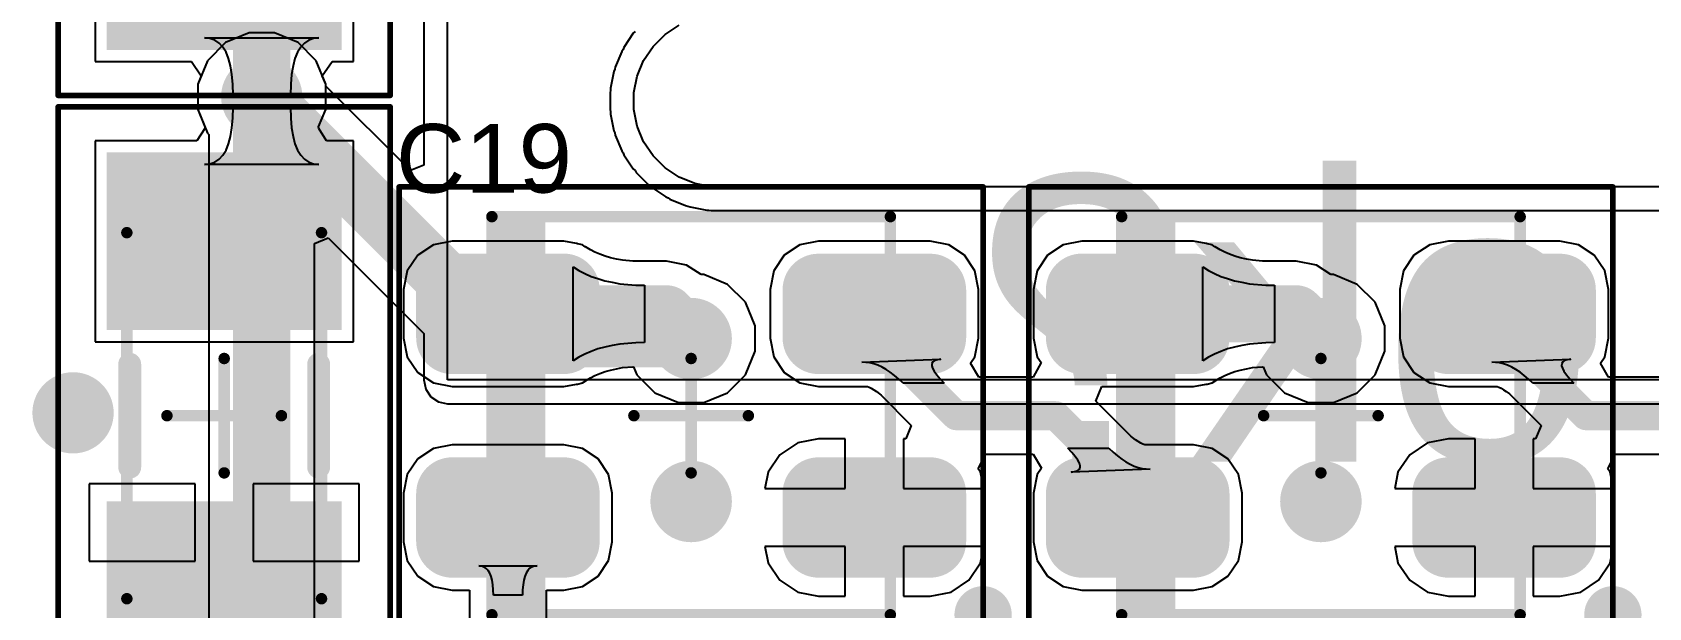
# Model space of a CAD drawing. Header units: millimetres. Extents: x 0 to 168, y 0 to 109.
# Drawn here: x 108.9 to 123.01, y 44.49 to 49.52 of the extents above; entities that cross this region are included whole.
import ezdxf

# ---------------------------------------------------------------- set-up
doc = ezdxf.new("R2010")
doc.units = ezdxf.units.MM
for name, color, linetype in [('BottomLayer', 5, 'Continuous'), ('BottomOverlay', 54, 'Continuous'), ('Mechanical13', 56, 'Continuous'), ('Mechanical15', 56, 'Continuous'), ('MultiLayer', 9, 'Continuous'), ('TopLayer', 1, 'Continuous'), ('TopOverlay', 2, 'Continuous'), ('TopPaste', 8, 'Continuous'), ('TopSolder', 216, 'Continuous'), ('ViaHoleLayer', 16, 'Continuous')]:
    doc.layers.add(name, color=color, linetype=linetype)
doc.styles.add('Arial', font='arial.ttf', dxfattribs={"height": 0.2})
doc.styles.add('Comic Sans MS', font='comic.ttf', dxfattribs={"height": 0.2})

# ---------------------------------------------------------------- blocks, each defined once
blk = doc.blocks.new('CAP1206_87')
at = {"layer": 'TopLayer'}
blk.add_hatch(color=1, dxfattribs=at).paths.add_polyline_path([(0.85, -0.925), (0.85, 0.925), (2.2, 0.925), (2.2, -0.925)])
at = {"layer": 'TopPaste'}
blk.add_hatch(color=8, dxfattribs=at).paths.add_polyline_path([(0.85, -0.925), (0.85, 0.925), (2.2, 0.925), (2.2, -0.925)])
at = {"layer": 'TopSolder'}
blk.add_hatch(color=216, dxfattribs=at).paths.add_polyline_path([(0.748, -1.027), (0.748, 1.027), (2.302, 1.027), (2.302, -1.027)])
at = {"layer": 'Mechanical15', "const_width": 0.05}
for points in [[(2.7, 1.45), (-2.7, 1.45)], [(2.7, -1.45), (2.7, 1.45)], [(2.7, -1.45), (-2.7, -1.45)]]:
    blk.add_lwpolyline(points, dxfattribs=at)
at = {"layer": 'Mechanical15', "const_width": 0.025}
for points in [[(2.688, 1.45, 1), (2.712, 1.45, 1)], [(2.688, 1.45, 1), (2.712, 1.45, 1)], [(2.688, -1.45, 1), (2.712, -1.45, 1)], [(2.688, -1.45, 1), (2.712, -1.45, 1)]]:
    blk.add_lwpolyline(points, format="xyb", close=True, dxfattribs=at)
blk = doc.blocks.new('CAP1206_88')
at = {"layer": 'TopLayer'}
for points in [[(-2.2, -0.925), (-2.2, 0.925), (-0.85, 0.925), (-0.85, -0.925)], [(0.85, -0.925), (0.85, 0.925), (2.2, 0.925), (2.2, -0.925)]]:
    blk.add_hatch(color=1, dxfattribs=at).paths.add_polyline_path(points)
at = {"layer": 'TopPaste'}
for points in [[(-2.2, -0.925), (-2.2, 0.925), (-0.85, 0.925), (-0.85, -0.925)], [(0.85, -0.925), (0.85, 0.925), (2.2, 0.925), (2.2, -0.925)]]:
    blk.add_hatch(color=8, dxfattribs=at).paths.add_polyline_path(points)
at = {"layer": 'TopSolder'}
for points in [[(-2.302, -1.027), (-2.302, 1.027), (-0.748, 1.027), (-0.748, -1.027)], [(0.748, -1.027), (0.748, 1.027), (2.302, 1.027), (2.302, -1.027)]]:
    blk.add_hatch(color=216, dxfattribs=at).paths.add_polyline_path(points)
at = {"layer": 'Mechanical13', "const_width": 0.1}
for points in [[(-1.6, 0.85), (-1.6, -0.85)], [(-1.6, 0.85), (1.6, 0.85)], [(1.6, 0.85), (1.6, -0.85)], [(-1.6, -0.85), (1.6, -0.85)]]:
    blk.add_lwpolyline(points, dxfattribs=at)
at = {"layer": 'Mechanical13', "const_width": 0.05}
for points in [[(-1.625, 0.85, 1), (-1.575, 0.85, 1)], [(-1.625, 0.85, 1), (-1.575, 0.85, 1)], [(1.575, 0.85, 1), (1.625, 0.85, 1)], [(1.575, 0.85, 1), (1.625, 0.85, 1)], [(-1.625, -0.85, 1), (-1.575, -0.85, 1)], [(-1.625, -0.85, 1), (-1.575, -0.85, 1)], [(1.575, -0.85, 1), (1.625, -0.85, 1)], [(1.575, -0.85, 1), (1.625, -0.85, 1)]]:
    blk.add_lwpolyline(points, format="xyb", close=True, dxfattribs=at)
at = {"layer": 'Mechanical15'}
for points, const_width in [([(-2.7, 1.45), (2.7, 1.45)], 0.05), ([(2.7, 1.45), (2.7, -1.45)], 0.05), ([(0, 0.5), (0, -0.5)], 0.1), ([(-0.5, 0), (0.5, 0)], 0.1), ([(-2.7, -1.45), (2.7, -1.45)], 0.05)]:
    blk.add_lwpolyline(points, dxfattribs=dict(at, const_width=const_width))
for points, const_width in [([(2.688, 1.45, 1), (2.712, 1.45, 1)], 0.025), ([(2.688, 1.45, 1), (2.712, 1.45, 1)], 0.025), ([(-0.025, 0.5, 1), (0.025, 0.5, 1)], 0.05), ([(-0.525, 0, 1), (-0.475, 0, 1)], 0.05), ([(0.475, 0, 1), (0.525, 0, 1)], 0.05), ([(-0.025, -0.5, 1), (0.025, -0.5, 1)], 0.05), ([(2.688, -1.45, 1), (2.712, -1.45, 1)], 0.025), ([(2.688, -1.45, 1), (2.712, -1.45, 1)], 0.025)]:
    blk.add_lwpolyline(points, format="xyb", close=True, dxfattribs=dict(at, const_width=const_width))
at = {"layer": 'TopOverlay', "const_width": 0.2}
for points in [[(-0.45, 0.825), (0.45, 0.825)], [(-0.45, -0.825), (0.45, -0.825)]]:
    blk.add_lwpolyline(points, dxfattribs=at)
at = {"layer": 'TopOverlay', "const_width": 0.1}
for points in [[(-0.5, 0.825, 1), (-0.4, 0.825, 1)], [(0.4, 0.825, 1), (0.5, 0.825, 1)], [(-0.5, -0.825, 1), (-0.4, -0.825, 1)], [(0.4, -0.825, 1), (0.5, -0.825, 1)]]:
    blk.add_lwpolyline(points, format="xyb", close=True, dxfattribs=at)
blk = doc.blocks.new('WS2812B_M____124')
at = {"layer": 'Mechanical13'}
blk.add_hatch(color=56, dxfattribs=at).paths.add_polyline_path([(-1.74, -1.74), (-1.272, -1.74), (-1.272, 1.74), (-1.74, 1.74)])
at = {"layer": 'TopLayer'}
h = blk.add_hatch(color=1, dxfattribs=at)
edge = h.paths.add_edge_path()
edge.add_arc((-2.087, 0.678), 0.213, 180, 270)
edge.add_line((-2.087, 0.465), (-1.113, 0.465))
edge.add_arc((-1.113, 0.678), 0.213, 270, 360)
edge.add_line((-0.9, 0.678), (-0.9, 1.103))
edge.add_arc((-1.113, 1.103), 0.213, 0, 90)
edge.add_line((-1.113, 1.315), (-2.087, 1.315))
edge.add_arc((-2.087, 1.103), 0.213, 90, 180)
edge.add_line((-2.3, 1.103), (-2.3, 0.678))
h = blk.add_hatch(color=1, dxfattribs=at)
edge = h.paths.add_edge_path()
edge.add_arc((1.113, 0.678), 0.213, 180, 270)
edge.add_line((1.113, 0.465), (2.087, 0.465))
edge.add_arc((2.087, 0.678), 0.213, 270, 360)
edge.add_line((2.3, 0.678), (2.3, 1.102))
edge.add_arc((2.087, 1.102), 0.213, 0, 90)
edge.add_line((2.087, 1.315), (1.113, 1.315))
edge.add_arc((1.113, 1.102), 0.213, 90, 180)
edge.add_line((0.9, 1.102), (0.9, 0.678))
h = blk.add_hatch(color=1, dxfattribs=at)
edge = h.paths.add_edge_path()
edge.add_arc((-2.087, -1.102), 0.213, 180, 270)
edge.add_line((-2.087, -1.315), (-1.113, -1.315))
edge.add_arc((-1.113, -1.102), 0.213, 270, 360)
edge.add_line((-0.9, -1.102), (-0.9, -0.678))
edge.add_arc((-1.113, -0.678), 0.213, 0, 90)
edge.add_line((-1.113, -0.465), (-2.087, -0.465))
edge.add_arc((-2.087, -0.678), 0.213, 90, 180)
edge.add_line((-2.3, -0.678), (-2.3, -1.102))
h = blk.add_hatch(color=1, dxfattribs=at)
edge = h.paths.add_edge_path()
edge.add_arc((1.113, -1.102), 0.213, 180, 270)
edge.add_line((1.113, -1.315), (2.087, -1.315))
edge.add_arc((2.087, -1.102), 0.213, 270, 360)
edge.add_line((2.3, -1.102), (2.3, -0.678))
edge.add_arc((2.087, -0.678), 0.213, 0, 90)
edge.add_line((2.087, -0.465), (1.113, -0.465))
edge.add_arc((1.113, -0.678), 0.213, 90, 180)
edge.add_line((0.9, -0.678), (0.9, -1.102))
at = {"layer": 'TopPaste'}
h = blk.add_hatch(color=8, dxfattribs=at)
edge = h.paths.add_edge_path()
edge.add_arc((-2.087, 0.678), 0.213, 180, 270)
edge.add_line((-2.087, 0.465), (-1.113, 0.465))
edge.add_arc((-1.113, 0.678), 0.213, 270, 360)
edge.add_line((-0.9, 0.678), (-0.9, 1.103))
edge.add_arc((-1.113, 1.103), 0.213, 0, 90)
edge.add_line((-1.113, 1.315), (-2.087, 1.315))
edge.add_arc((-2.087, 1.103), 0.213, 90, 180)
edge.add_line((-2.3, 1.103), (-2.3, 0.678))
h = blk.add_hatch(color=8, dxfattribs=at)
edge = h.paths.add_edge_path()
edge.add_arc((1.113, 0.678), 0.213, 180, 270)
edge.add_line((1.113, 0.465), (2.087, 0.465))
edge.add_arc((2.087, 0.678), 0.213, 270, 360)
edge.add_line((2.3, 0.678), (2.3, 1.102))
edge.add_arc((2.087, 1.102), 0.213, 0, 90)
edge.add_line((2.087, 1.315), (1.113, 1.315))
edge.add_arc((1.113, 1.102), 0.213, 90, 180)
edge.add_line((0.9, 1.102), (0.9, 0.678))
h = blk.add_hatch(color=8, dxfattribs=at)
edge = h.paths.add_edge_path()
edge.add_arc((-2.087, -1.102), 0.213, 180, 270)
edge.add_line((-2.087, -1.315), (-1.113, -1.315))
edge.add_arc((-1.113, -1.102), 0.213, 270, 360)
edge.add_line((-0.9, -1.102), (-0.9, -0.678))
edge.add_arc((-1.113, -0.678), 0.213, 0, 90)
edge.add_line((-1.113, -0.465), (-2.087, -0.465))
edge.add_arc((-2.087, -0.678), 0.213, 90, 180)
edge.add_line((-2.3, -0.678), (-2.3, -1.102))
h = blk.add_hatch(color=8, dxfattribs=at)
edge = h.paths.add_edge_path()
edge.add_arc((1.113, -1.102), 0.213, 180, 270)
edge.add_line((1.113, -1.315), (2.087, -1.315))
edge.add_arc((2.087, -1.102), 0.213, 270, 360)
edge.add_line((2.3, -1.102), (2.3, -0.678))
edge.add_arc((2.087, -0.678), 0.213, 0, 90)
edge.add_line((2.087, -0.465), (1.113, -0.465))
edge.add_arc((1.113, -0.678), 0.213, 90, 180)
edge.add_line((0.9, -0.678), (0.9, -1.102))
at = {"layer": 'TopSolder'}
h = blk.add_hatch(color=216, dxfattribs=at)
edge = h.paths.add_edge_path()
edge.add_arc((-2.087, 0.678), 0.314, 180, 270)
edge.add_line((-2.087, 0.363), (-1.113, 0.363))
edge.add_arc((-1.113, 0.678), 0.314, 270, 360)
edge.add_line((-0.798, 0.678), (-0.798, 1.103))
edge.add_arc((-1.113, 1.103), 0.314, 0, 90)
edge.add_line((-1.113, 1.417), (-2.087, 1.417))
edge.add_arc((-2.087, 1.103), 0.314, 90, 180)
edge.add_line((-2.402, 1.103), (-2.402, 0.678))
h = blk.add_hatch(color=216, dxfattribs=at)
edge = h.paths.add_edge_path()
edge.add_arc((1.113, 0.678), 0.314, 180, 270)
edge.add_line((1.113, 0.363), (2.087, 0.363))
edge.add_arc((2.087, 0.678), 0.314, 270, 360)
edge.add_line((2.402, 0.678), (2.402, 1.102))
edge.add_arc((2.087, 1.102), 0.314, 0, 90)
edge.add_line((2.087, 1.417), (1.113, 1.417))
edge.add_arc((1.113, 1.102), 0.314, 90, 180)
edge.add_line((0.798, 1.102), (0.798, 0.678))
h = blk.add_hatch(color=216, dxfattribs=at)
edge = h.paths.add_edge_path()
edge.add_arc((-2.087, -1.102), 0.314, 180, 270)
edge.add_line((-2.087, -1.417), (-1.113, -1.417))
edge.add_arc((-1.113, -1.102), 0.314, 270, 360)
edge.add_line((-0.798, -1.102), (-0.798, -0.678))
edge.add_arc((-1.113, -0.678), 0.314, 0, 90)
edge.add_line((-1.113, -0.363), (-2.087, -0.363))
edge.add_arc((-2.087, -0.678), 0.314, 90, 180)
edge.add_line((-2.402, -0.678), (-2.402, -1.102))
h = blk.add_hatch(color=216, dxfattribs=at)
edge = h.paths.add_edge_path()
edge.add_arc((1.113, -1.102), 0.314, 180, 270)
edge.add_line((1.113, -1.417), (2.087, -1.417))
edge.add_arc((2.087, -1.102), 0.314, 270, 360)
edge.add_line((2.402, -1.102), (2.402, -0.678))
edge.add_arc((2.087, -0.678), 0.314, 0, 90)
edge.add_line((2.087, -0.363), (1.113, -0.363))
edge.add_arc((1.113, -0.678), 0.314, 90, 180)
edge.add_line((0.798, -0.678), (0.798, -1.102))
at = {"layer": 'Mechanical13', "const_width": 0.1}
for points in [[(-1.74, -1.74), (-1.74, 1.74)], [(-1.74, 1.74), (1.74, 1.74)], [(1.74, -1.74), (1.74, 1.74)], [(-1.74, -1.74), (1.74, -1.74)]]:
    blk.add_lwpolyline(points, dxfattribs=at)
at = {"layer": 'Mechanical13', "const_width": 0.05}
for points in [[(-1.765, 1.74, 1), (-1.715, 1.74, 1)], [(-1.765, 1.74, 1), (-1.715, 1.74, 1)], [(1.715, 1.74, 1), (1.765, 1.74, 1)], [(1.715, 1.74, 1), (1.765, 1.74, 1)], [(-1.765, -1.74, 1), (-1.715, -1.74, 1)], [(-1.765, -1.74, 1), (-1.715, -1.74, 1)], [(1.715, -1.74, 1), (1.765, -1.74, 1)], [(1.715, -1.74, 1), (1.765, -1.74, 1)]]:
    blk.add_lwpolyline(points, format="xyb", close=True, dxfattribs=at)
at = {"layer": 'Mechanical15'}
for points, const_width in [([(-2.55, -2), (-2.55, 2)], 0.05), ([(-2.55, 2), (2.55, 2)], 0.05), ([(2.55, -2), (2.55, 2)], 0.05), ([(0, -0.5), (0, 0.5)], 0.1), ([(-0.5, 0), (0.5, 0)], 0.1), ([(-2.55, -2), (2.55, -2)], 0.05)]:
    blk.add_lwpolyline(points, dxfattribs=dict(at, const_width=const_width))
for points, const_width in [([(-2.562, 2, 1), (-2.538, 2, 1)], 0.025), ([(-2.562, 2, 1), (-2.538, 2, 1)], 0.025), ([(2.538, 2, 1), (2.562, 2, 1)], 0.025), ([(2.538, 2, 1), (2.562, 2, 1)], 0.025), ([(-0.025, 0.5, 1), (0.025, 0.5, 1)], 0.05), ([(-0.525, 0, 1), (-0.475, 0, 1)], 0.05), ([(0.475, 0, 1), (0.525, 0, 1)], 0.05), ([(-0.025, -0.5, 1), (0.025, -0.5, 1)], 0.05), ([(-2.562, -2, 1), (-2.538, -2, 1)], 0.025), ([(-2.562, -2, 1), (-2.538, -2, 1)], 0.025), ([(2.538, -2, 1), (2.562, -2, 1)], 0.025), ([(2.538, -2, 1), (2.562, -2, 1)], 0.025)]:
    blk.add_lwpolyline(points, format="xyb", close=True, dxfattribs=dict(at, const_width=const_width))
at = {"layer": 'TopOverlay'}
for points, const_width in [([(2.675, -1.74, 1), (2.425, -1.74, 1)], 0.25), ([(2.362, -1.74, 1), (2.487, -1.74, 1)], 0.125), ([(2.613, -1.74, 1), (2.738, -1.74, 1)], 0.125)]:
    blk.add_lwpolyline(points, format="xyb", close=True, dxfattribs=dict(at, const_width=const_width))
blk = doc.blocks.new('WS2812B_M____130')
at = {"layer": 'Mechanical13'}
blk.add_hatch(color=56, dxfattribs=at).paths.add_polyline_path([(-1.74, -1.74), (-1.272, -1.74), (-1.272, 1.74), (-1.74, 1.74)])
at = {"layer": 'TopLayer'}
h = blk.add_hatch(color=1, dxfattribs=at)
edge = h.paths.add_edge_path()
edge.add_arc((-2.087, 0.678), 0.213, 180, 270)
edge.add_line((-2.087, 0.465), (-1.113, 0.465))
edge.add_arc((-1.113, 0.678), 0.213, 270, 360)
edge.add_line((-0.9, 0.678), (-0.9, 1.103))
edge.add_arc((-1.113, 1.103), 0.213, 0, 90)
edge.add_line((-1.113, 1.315), (-2.087, 1.315))
edge.add_arc((-2.087, 1.103), 0.213, 90, 180)
edge.add_line((-2.3, 1.103), (-2.3, 0.678))
h = blk.add_hatch(color=1, dxfattribs=at)
edge = h.paths.add_edge_path()
edge.add_arc((1.113, 0.678), 0.213, 180, 270)
edge.add_line((1.113, 0.465), (2.087, 0.465))
edge.add_arc((2.087, 0.678), 0.213, 270, 360)
edge.add_line((2.3, 0.678), (2.3, 1.102))
edge.add_arc((2.087, 1.102), 0.213, 0, 90)
edge.add_line((2.087, 1.315), (1.113, 1.315))
edge.add_arc((1.113, 1.102), 0.213, 90, 180)
edge.add_line((0.9, 1.102), (0.9, 0.678))
h = blk.add_hatch(color=1, dxfattribs=at)
edge = h.paths.add_edge_path()
edge.add_arc((-2.087, -1.102), 0.213, 180, 270)
edge.add_line((-2.087, -1.315), (-1.113, -1.315))
edge.add_arc((-1.113, -1.102), 0.213, 270, 360)
edge.add_line((-0.9, -1.102), (-0.9, -0.678))
edge.add_arc((-1.113, -0.678), 0.213, 0, 90)
edge.add_line((-1.113, -0.465), (-2.087, -0.465))
edge.add_arc((-2.087, -0.678), 0.213, 90, 180)
edge.add_line((-2.3, -0.678), (-2.3, -1.102))
h = blk.add_hatch(color=1, dxfattribs=at)
edge = h.paths.add_edge_path()
edge.add_arc((1.113, -1.102), 0.213, 180, 270)
edge.add_line((1.113, -1.315), (2.087, -1.315))
edge.add_arc((2.087, -1.102), 0.213, 270, 360)
edge.add_line((2.3, -1.102), (2.3, -0.678))
edge.add_arc((2.087, -0.678), 0.213, 0, 90)
edge.add_line((2.087, -0.465), (1.113, -0.465))
edge.add_arc((1.113, -0.678), 0.213, 90, 180)
edge.add_line((0.9, -0.678), (0.9, -1.102))
at = {"layer": 'TopPaste'}
h = blk.add_hatch(color=8, dxfattribs=at)
edge = h.paths.add_edge_path()
edge.add_arc((-2.087, 0.678), 0.213, 180, 270)
edge.add_line((-2.087, 0.465), (-1.113, 0.465))
edge.add_arc((-1.113, 0.678), 0.213, 270, 360)
edge.add_line((-0.9, 0.678), (-0.9, 1.103))
edge.add_arc((-1.113, 1.103), 0.213, 0, 90)
edge.add_line((-1.113, 1.315), (-2.087, 1.315))
edge.add_arc((-2.087, 1.103), 0.213, 90, 180)
edge.add_line((-2.3, 1.103), (-2.3, 0.678))
h = blk.add_hatch(color=8, dxfattribs=at)
edge = h.paths.add_edge_path()
edge.add_arc((1.113, 0.678), 0.213, 180, 270)
edge.add_line((1.113, 0.465), (2.087, 0.465))
edge.add_arc((2.087, 0.678), 0.213, 270, 360)
edge.add_line((2.3, 0.678), (2.3, 1.102))
edge.add_arc((2.087, 1.102), 0.213, 0, 90)
edge.add_line((2.087, 1.315), (1.113, 1.315))
edge.add_arc((1.113, 1.102), 0.213, 90, 180)
edge.add_line((0.9, 1.102), (0.9, 0.678))
h = blk.add_hatch(color=8, dxfattribs=at)
edge = h.paths.add_edge_path()
edge.add_arc((-2.087, -1.102), 0.213, 180, 270)
edge.add_line((-2.087, -1.315), (-1.113, -1.315))
edge.add_arc((-1.113, -1.102), 0.213, 270, 360)
edge.add_line((-0.9, -1.102), (-0.9, -0.678))
edge.add_arc((-1.113, -0.678), 0.213, 0, 90)
edge.add_line((-1.113, -0.465), (-2.087, -0.465))
edge.add_arc((-2.087, -0.678), 0.213, 90, 180)
edge.add_line((-2.3, -0.678), (-2.3, -1.102))
h = blk.add_hatch(color=8, dxfattribs=at)
edge = h.paths.add_edge_path()
edge.add_arc((1.113, -1.102), 0.213, 180, 270)
edge.add_line((1.113, -1.315), (2.087, -1.315))
edge.add_arc((2.087, -1.102), 0.213, 270, 360)
edge.add_line((2.3, -1.102), (2.3, -0.678))
edge.add_arc((2.087, -0.678), 0.213, 0, 90)
edge.add_line((2.087, -0.465), (1.113, -0.465))
edge.add_arc((1.113, -0.678), 0.213, 90, 180)
edge.add_line((0.9, -0.678), (0.9, -1.102))
at = {"layer": 'TopSolder'}
h = blk.add_hatch(color=216, dxfattribs=at)
edge = h.paths.add_edge_path()
edge.add_arc((-2.087, 0.678), 0.314, 180, 270)
edge.add_line((-2.087, 0.363), (-1.113, 0.363))
edge.add_arc((-1.113, 0.678), 0.314, 270, 360)
edge.add_line((-0.798, 0.678), (-0.798, 1.103))
edge.add_arc((-1.113, 1.103), 0.314, 0, 90)
edge.add_line((-1.113, 1.417), (-2.087, 1.417))
edge.add_arc((-2.087, 1.103), 0.314, 90, 180)
edge.add_line((-2.402, 1.103), (-2.402, 0.678))
h = blk.add_hatch(color=216, dxfattribs=at)
edge = h.paths.add_edge_path()
edge.add_arc((1.113, 0.678), 0.314, 180, 270)
edge.add_line((1.113, 0.363), (2.087, 0.363))
edge.add_arc((2.087, 0.678), 0.314, 270, 360)
edge.add_line((2.402, 0.678), (2.402, 1.102))
edge.add_arc((2.087, 1.102), 0.314, 0, 90)
edge.add_line((2.087, 1.417), (1.113, 1.417))
edge.add_arc((1.113, 1.102), 0.314, 90, 180)
edge.add_line((0.798, 1.102), (0.798, 0.678))
h = blk.add_hatch(color=216, dxfattribs=at)
edge = h.paths.add_edge_path()
edge.add_arc((-2.087, -1.102), 0.314, 180, 270)
edge.add_line((-2.087, -1.417), (-1.113, -1.417))
edge.add_arc((-1.113, -1.102), 0.314, 270, 360)
edge.add_line((-0.798, -1.102), (-0.798, -0.678))
edge.add_arc((-1.113, -0.678), 0.314, 0, 90)
edge.add_line((-1.113, -0.363), (-2.087, -0.363))
edge.add_arc((-2.087, -0.678), 0.314, 90, 180)
edge.add_line((-2.402, -0.678), (-2.402, -1.102))
h = blk.add_hatch(color=216, dxfattribs=at)
edge = h.paths.add_edge_path()
edge.add_arc((1.113, -1.102), 0.314, 180, 270)
edge.add_line((1.113, -1.417), (2.087, -1.417))
edge.add_arc((2.087, -1.102), 0.314, 270, 360)
edge.add_line((2.402, -1.102), (2.402, -0.678))
edge.add_arc((2.087, -0.678), 0.314, 0, 90)
edge.add_line((2.087, -0.363), (1.113, -0.363))
edge.add_arc((1.113, -0.678), 0.314, 90, 180)
edge.add_line((0.798, -0.678), (0.798, -1.102))
at = {"layer": 'Mechanical13', "const_width": 0.1}
for points in [[(-1.74, -1.74), (-1.74, 1.74)], [(-1.74, 1.74), (1.74, 1.74)], [(1.74, -1.74), (1.74, 1.74)], [(-1.74, -1.74), (1.74, -1.74)]]:
    blk.add_lwpolyline(points, dxfattribs=at)
at = {"layer": 'Mechanical13', "const_width": 0.05}
for points in [[(-1.765, 1.74, 1), (-1.715, 1.74, 1)], [(-1.765, 1.74, 1), (-1.715, 1.74, 1)], [(1.715, 1.74, 1), (1.765, 1.74, 1)], [(1.715, 1.74, 1), (1.765, 1.74, 1)], [(-1.765, -1.74, 1), (-1.715, -1.74, 1)], [(-1.765, -1.74, 1), (-1.715, -1.74, 1)], [(1.715, -1.74, 1), (1.765, -1.74, 1)], [(1.715, -1.74, 1), (1.765, -1.74, 1)]]:
    blk.add_lwpolyline(points, format="xyb", close=True, dxfattribs=at)
at = {"layer": 'Mechanical15'}
for points, const_width in [([(-2.55, -2), (-2.55, 2)], 0.05), ([(-2.55, 2), (2.55, 2)], 0.05), ([(2.55, -2), (2.55, 2)], 0.05), ([(0, -0.5), (0, 0.5)], 0.1), ([(-0.5, 0), (0.5, 0)], 0.1), ([(-2.55, -2), (2.55, -2)], 0.05)]:
    blk.add_lwpolyline(points, dxfattribs=dict(at, const_width=const_width))
for points, const_width in [([(-2.562, 2, 1), (-2.538, 2, 1)], 0.025), ([(-2.562, 2, 1), (-2.538, 2, 1)], 0.025), ([(2.538, 2, 1), (2.562, 2, 1)], 0.025), ([(2.538, 2, 1), (2.562, 2, 1)], 0.025), ([(-0.025, 0.5, 1), (0.025, 0.5, 1)], 0.05), ([(-0.525, 0, 1), (-0.475, 0, 1)], 0.05), ([(0.475, 0, 1), (0.525, 0, 1)], 0.05), ([(-0.025, -0.5, 1), (0.025, -0.5, 1)], 0.05), ([(-2.562, -2, 1), (-2.538, -2, 1)], 0.025), ([(-2.562, -2, 1), (-2.538, -2, 1)], 0.025), ([(2.538, -2, 1), (2.562, -2, 1)], 0.025), ([(2.538, -2, 1), (2.562, -2, 1)], 0.025)]:
    blk.add_lwpolyline(points, format="xyb", close=True, dxfattribs=dict(at, const_width=const_width))
at = {"layer": 'TopOverlay'}
for points, const_width in [([(2.675, -1.74, 1), (2.425, -1.74, 1)], 0.25), ([(2.362, -1.74, 1), (2.487, -1.74, 1)], 0.125), ([(2.613, -1.74, 1), (2.738, -1.74, 1)], 0.125)]:
    blk.add_lwpolyline(points, format="xyb", close=True, dxfattribs=dict(at, const_width=const_width))

msp = doc.modelspace()

# ---------------------------------------------------------------- hatches: boundary and pattern name
at = {"layer": 'BottomLayer'}
h = msp.add_hatch(color=5, dxfattribs=at)
edge = h.paths.add_edge_path()
edge.add_arc((110.899, 48.957), 0.355, 0, 360)
h = msp.add_hatch(color=5, dxfattribs=at)
edge = h.paths.add_edge_path()
edge.add_arc((114.649, 46.844), 0.356, 0, 360)
h = msp.add_hatch(color=5, dxfattribs=at)
edge = h.paths.add_edge_path()
edge.add_arc((120.149, 46.844), 0.356, 0, 360)
h = msp.add_hatch(color=5, dxfattribs=at)
edge = h.paths.add_edge_path()
edge.add_arc((109.251, 46.195), 0.355, 0, 360)
h = msp.add_hatch(color=5, dxfattribs=at)
edge = h.paths.add_edge_path()
edge.add_arc((114.649, 45.42), 0.356, 0, 360)
h = msp.add_hatch(color=5, dxfattribs=at)
edge = h.paths.add_edge_path()
edge.add_arc((120.149, 45.42), 0.356, 0, 360)
at = {"layer": 'TopLayer'}
h = msp.add_hatch(color=1, dxfattribs=at)
edge = h.paths.add_edge_path()
edge.add_arc((110.899, 48.957), 0.355, 0, 360)
h = msp.add_hatch(color=1, dxfattribs=at)
edge = h.paths.add_edge_path()
edge.add_arc((114.649, 46.844), 0.356, 0, 360)
h = msp.add_hatch(color=1, dxfattribs=at)
edge = h.paths.add_edge_path()
edge.add_arc((120.149, 46.844), 0.356, 0, 360)
h = msp.add_hatch(color=1, dxfattribs=at)
edge = h.paths.add_edge_path()
edge.add_arc((109.251, 46.195), 0.355, 0, 360)
h = msp.add_hatch(color=1, dxfattribs=at)
edge = h.paths.add_edge_path()
edge.add_arc((114.649, 45.42), 0.356, 0, 360)
h = msp.add_hatch(color=1, dxfattribs=at)
edge = h.paths.add_edge_path()
edge.add_arc((120.149, 45.42), 0.356, 0, 360)
at = {"layer": 'ViaHoleLayer'}
h = msp.add_hatch(color=16, dxfattribs=at)
edge = h.paths.add_edge_path()
edge.add_arc((110.899, 48.957), 0.2, 0, 360)
h = msp.add_hatch(color=16, dxfattribs=at)
edge = h.paths.add_edge_path()
edge.add_arc((114.649, 46.844), 0.2, 0, 360)
h = msp.add_hatch(color=16, dxfattribs=at)
edge = h.paths.add_edge_path()
edge.add_arc((120.149, 46.844), 0.2, 0, 360)
h = msp.add_hatch(color=16, dxfattribs=at)
edge = h.paths.add_edge_path()
edge.add_arc((109.251, 46.195), 0.2, 0, 360)
h = msp.add_hatch(color=16, dxfattribs=at)
edge = h.paths.add_edge_path()
edge.add_arc((114.649, 45.42), 0.2, 0, 360)
h = msp.add_hatch(color=16, dxfattribs=at)
edge = h.paths.add_edge_path()
edge.add_arc((120.149, 45.42), 0.2, 0, 360)

# ---------------------------------------------------------------- linework, layer by layer
at = {"layer": 'BottomLayer'}
for p, q in [((112.315, 51.308), (112.315, 48.361)), ((112.522, 46.482), (112.522, 51.308)), ((110.583, 49.431), (110.425, 49.273)), ((110.788, 49.516), (110.583, 49.431)), ((111.01, 49.516), (110.788, 49.516)), ((111.216, 49.431), (111.01, 49.516)), ((111.373, 49.273), (111.216, 49.431)), ((114.144, 49.513), (114.062, 49.39)), ((114.159, 49.528), (114.144, 49.513)), ((110.425, 49.273), (110.34, 49.068)), ((111.458, 49.068), (111.373, 49.273)), ((114.043, 49.355), (113.986, 49.218)), ((114.054, 49.371), (114.043, 49.355)), ((114.062, 49.39), (114.054, 49.371)), ((113.975, 49.179), (113.946, 49.034)), ((113.982, 49.198), (113.975, 49.179)), ((113.986, 49.218), (113.982, 49.198)), ((110.34, 49.068), (110.34, 48.846)), ((111.458, 49.052), (111.458, 49.068)), ((112.197, 48.312), (111.458, 49.052)), ((113.946, 49.014), (113.942, 48.994)), ((113.942, 48.994), (113.942, 48.92)), ((113.946, 49.034), (113.946, 49.014)), ((110.34, 48.846), (110.425, 48.64)), ((113.942, 48.92), (113.942, 48.846)), ((113.942, 48.846), (113.946, 48.826)), ((113.946, 48.826), (113.946, 48.806)), ((113.946, 48.806), (113.975, 48.661)), ((110.425, 48.64), (110.437, 48.629)), ((110.437, 48.629), (110.437, 43.248)), ((113.975, 48.661), (113.982, 48.642)), ((113.982, 48.642), (113.986, 48.622)), ((113.986, 48.622), (114.043, 48.485)), ((114.043, 48.485), (114.054, 48.468)), ((114.054, 48.468), (114.062, 48.45)), ((114.062, 48.45), (114.144, 48.327)), ((112.315, 48.361), (112.197, 48.312)), ((114.144, 48.327), (114.159, 48.312)), ((114.159, 48.312), (114.17, 48.295)), ((114.17, 48.295), (114.274, 48.191)), ((114.274, 48.191), (114.291, 48.18)), ((114.291, 48.18), (114.306, 48.165)), ((114.306, 48.165), (114.429, 48.083)), ((114.429, 48.083), (114.448, 48.075)), ((114.448, 48.075), (114.464, 48.064)), ((114.464, 48.064), (114.601, 48.007)), ((114.601, 48.007), (114.621, 48.003)), ((114.621, 48.003), (114.64, 47.996)), ((114.64, 47.996), (114.785, 47.967)), ((114.785, 47.967), (114.805, 47.967)), ((114.805, 47.967), (114.825, 47.963)), ((114.825, 47.963), (146.473, 47.963)), ((111.361, 47.675), (111.478, 47.724)), ((111.478, 47.724), (112.315, 46.888)), ((111.361, 43.248), (111.361, 47.675)), ((112.315, 46.888), (112.315, 46.482)), ((112.315, 46.482), (112.331, 46.403)), ((149.352, 46.482), (112.522, 46.482)), ((112.331, 46.403), (112.375, 46.335)), ((112.375, 46.335), (112.443, 46.291)), ((112.443, 46.291), (112.522, 46.275)), ((112.522, 46.275), (149.352, 46.275))]:
    msp.add_line(p, q, dxfattribs=at)
at = {"layer": 'BottomLayer', "const_width": 0.5}
for points in [[(110.899, 42.92), (110.899, 48.957)], [(110.899, 48.957), (113.012, 46.844)], [(113.012, 46.844), (114.649, 46.844)]]:
    msp.add_lwpolyline(points, dxfattribs=at)
at = {"layer": 'BottomLayer', "const_width": 0.25}
for points in [[(110.774, 48.957, 1), (111.024, 48.957, 1)], [(110.774, 48.957, 1), (111.024, 48.957, 1)], [(112.887, 46.844, 1), (113.137, 46.844, 1)], [(112.887, 46.844, 1), (113.137, 46.844, 1)], [(114.524, 46.844, 1), (114.774, 46.844, 1)]]:
    msp.add_lwpolyline(points, format="xyb", close=True, dxfattribs=at)
at = {"layer": 'MultiLayer'}
for p, q in [((114.421, 49.503), (114.544, 49.585)), ((114.316, 49.398), (114.421, 49.503)), ((114.178, 49.139), (114.234, 49.275)), ((114.234, 49.275), (114.316, 49.398)), ((114.149, 48.994), (114.178, 49.139)), ((114.149, 48.92), (114.149, 48.994)), ((114.149, 48.92), (114.149, 48.92)), ((114.149, 48.846), (114.149, 48.92)), ((114.178, 48.701), (114.149, 48.846)), ((114.234, 48.565), (114.178, 48.701)), ((114.316, 48.442), (114.234, 48.565)), ((114.421, 48.337), (114.316, 48.442)), ((114.544, 48.255), (114.421, 48.337)), ((114.68, 48.199), (114.544, 48.255)), ((114.825, 48.17), (114.68, 48.199)), ((114.899, 48.17), (114.825, 48.17)), ((146.399, 48.17), (114.899, 48.17))]:
    msp.add_line(p, q, dxfattribs=at)
at = {"layer": 'TopLayer'}
for p, q in [((109.443, 51.023), (109.443, 49.267)), ((111.699, 49.267), (111.699, 50.588)), ((110.447, 49.468), (110.399, 49.473)), ((110.399, 49.473), (111.399, 49.473)), ((110.489, 49.453), (110.447, 49.468)), ((110.527, 49.428), (110.489, 49.453)), ((110.559, 49.393), (110.527, 49.428)), ((111.272, 49.428), (111.239, 49.393)), ((111.309, 49.453), (111.272, 49.428)), ((111.352, 49.468), (111.309, 49.453)), ((111.399, 49.473), (111.352, 49.468)), ((114.144, 49.513), (114.062, 49.39)), ((114.159, 49.528), (114.144, 49.513)), ((109.443, 49.267), (110.285, 49.267)), ((110.285, 49.267), (110.37, 49.14)), ((110.587, 49.348), (110.559, 49.393)), ((110.609, 49.293), (110.587, 49.348)), ((110.627, 49.228), (110.609, 49.293)), ((111.189, 49.293), (111.172, 49.228)), ((111.212, 49.348), (111.189, 49.293)), ((111.239, 49.393), (111.212, 49.348)), ((111.428, 49.14), (111.513, 49.267)), ((111.513, 49.267), (111.699, 49.267)), ((114.043, 49.355), (113.986, 49.218)), ((114.054, 49.371), (114.043, 49.355)), ((114.062, 49.39), (114.054, 49.371)), ((110.37, 49.14), (110.34, 49.068)), ((110.639, 49.153), (110.627, 49.228)), ((110.647, 49.068), (110.639, 49.153)), ((111.159, 49.153), (111.152, 49.068)), ((111.172, 49.228), (111.159, 49.153)), ((111.458, 49.068), (111.428, 49.14)), ((113.975, 49.179), (113.946, 49.034)), ((113.982, 49.198), (113.975, 49.179)), ((113.986, 49.218), (113.982, 49.198)), ((110.34, 49.068), (110.34, 48.846)), ((110.649, 48.973), (110.647, 49.068)), ((111.152, 49.068), (111.149, 48.973)), ((111.458, 48.846), (111.458, 49.068)), ((113.946, 49.014), (113.942, 48.994)), ((113.942, 48.994), (113.942, 48.846)), ((113.946, 49.034), (113.946, 49.014)), ((110.34, 48.846), (110.403, 48.695)), ((110.647, 48.772), (110.649, 48.867)), ((111.149, 48.973), (110.649, 48.973)), ((110.649, 48.867), (111.149, 48.867)), ((111.149, 48.867), (111.152, 48.772)), ((111.395, 48.695), (111.458, 48.846)), ((113.942, 48.846), (113.946, 48.826)), ((110.639, 48.687), (110.647, 48.772)), ((111.152, 48.772), (111.159, 48.687)), ((113.946, 48.826), (113.946, 48.806)), ((113.946, 48.806), (113.975, 48.661)), ((110.332, 48.573), (109.443, 48.573)), ((109.443, 48.573), (109.443, 46.817)), ((110.401, 48.682), (110.332, 48.573)), ((110.403, 48.695), (110.401, 48.682)), ((110.609, 48.547), (110.627, 48.612)), ((110.627, 48.612), (110.639, 48.687)), ((111.159, 48.687), (111.172, 48.612)), ((111.172, 48.612), (111.189, 48.547)), ((111.397, 48.682), (111.395, 48.695)), ((111.466, 48.573), (111.397, 48.682)), ((111.699, 48.573), (111.466, 48.573)), ((111.699, 46.817), (111.699, 48.573)), ((113.975, 48.661), (113.982, 48.642)), ((113.982, 48.642), (113.986, 48.622)), ((113.986, 48.622), (114.043, 48.485)), ((110.527, 48.412), (110.559, 48.447)), ((110.559, 48.447), (110.587, 48.492)), ((110.587, 48.492), (110.609, 48.547)), ((111.189, 48.547), (111.212, 48.492)), ((111.212, 48.492), (111.239, 48.447)), ((111.239, 48.447), (111.272, 48.412)), ((114.043, 48.485), (114.054, 48.468)), ((114.054, 48.468), (114.062, 48.45)), ((114.062, 48.45), (114.144, 48.327)), ((110.399, 48.367), (110.447, 48.372)), ((111.399, 48.367), (110.399, 48.367)), ((110.447, 48.372), (110.489, 48.387)), ((110.489, 48.387), (110.527, 48.412)), ((111.272, 48.412), (111.309, 48.387)), ((111.309, 48.387), (111.352, 48.372)), ((111.352, 48.372), (111.399, 48.367)), ((114.144, 48.327), (114.159, 48.312)), ((114.159, 48.312), (114.17, 48.295)), ((114.17, 48.295), (114.274, 48.191)), ((114.274, 48.191), (114.291, 48.18)), ((114.291, 48.18), (114.306, 48.165)), ((114.306, 48.165), (114.429, 48.083)), ((114.429, 48.083), (114.448, 48.075)), ((114.448, 48.075), (114.464, 48.064)), ((114.464, 48.064), (114.601, 48.007)), ((114.601, 48.007), (114.621, 48.003)), ((114.621, 48.003), (114.64, 47.996)), ((114.64, 47.996), (114.785, 47.967)), ((114.785, 47.967), (114.805, 47.967)), ((114.805, 47.967), (114.825, 47.963)), ((114.825, 47.963), (146.473, 47.963)), ((112.262, 47.572), (112.17, 47.435)), ((112.399, 47.664), (112.262, 47.572)), ((112.562, 47.696), (112.399, 47.664)), ((113.537, 47.696), (112.562, 47.696)), ((113.648, 47.674), (113.537, 47.696)), ((113.651, 47.674), (113.648, 47.674)), ((113.656, 47.673), (113.651, 47.674)), ((113.699, 47.664), (113.656, 47.673)), ((113.724, 47.647), (113.699, 47.664)), ((113.727, 47.646), (113.724, 47.647)), ((113.77, 47.62), (113.727, 47.646)), ((113.809, 47.599), (113.77, 47.62)), ((113.851, 47.581), (113.809, 47.599)), ((113.897, 47.565), (113.851, 47.581)), ((115.462, 47.572), (115.37, 47.435)), ((115.599, 47.664), (115.462, 47.572)), ((115.762, 47.696), (115.599, 47.664)), ((116.737, 47.696), (115.762, 47.696)), ((116.899, 47.664), (116.737, 47.696)), ((117.036, 47.572), (116.899, 47.664)), ((117.128, 47.435), (117.036, 47.572)), ((117.762, 47.572), (117.67, 47.435)), ((117.899, 47.664), (117.762, 47.572)), ((118.062, 47.696), (117.899, 47.664)), ((119.037, 47.696), (118.062, 47.696)), ((119.148, 47.674), (119.037, 47.696)), ((119.151, 47.674), (119.148, 47.674)), ((119.156, 47.673), (119.151, 47.674)), ((119.199, 47.664), (119.156, 47.673)), ((119.224, 47.647), (119.199, 47.664)), ((119.227, 47.646), (119.224, 47.647)), ((119.27, 47.62), (119.227, 47.646)), ((119.309, 47.599), (119.27, 47.62)), ((119.351, 47.581), (119.309, 47.599)), ((119.397, 47.565), (119.351, 47.581)), ((120.962, 47.572), (120.87, 47.435)), ((121.099, 47.664), (120.962, 47.572)), ((121.262, 47.696), (121.099, 47.664)), ((122.237, 47.696), (121.262, 47.696)), ((122.399, 47.664), (122.237, 47.696)), ((122.536, 47.572), (122.399, 47.664)), ((122.628, 47.435), (122.536, 47.572)), ((112.17, 47.435), (112.138, 47.273)), ((113.618, 46.65), (113.618, 47.47)), ((113.618, 47.47), (113.668, 47.44)), ((113.668, 47.44), (113.72, 47.412)), ((113.945, 47.551), (113.897, 47.565)), ((113.998, 47.539), (113.945, 47.551)), ((114.051, 47.53), (113.998, 47.539)), ((114.14, 47.522), (114.051, 47.53)), ((114.433, 47.522), (114.14, 47.522)), ((114.61, 47.487), (114.433, 47.522)), ((114.433, 47.522), (114.433, 47.522)), ((114.736, 47.403), (114.61, 47.487)), ((115.37, 47.435), (115.338, 47.272)), ((117.16, 47.272), (117.128, 47.435)), ((117.67, 47.435), (117.638, 47.273)), ((119.118, 46.65), (119.118, 47.47)), ((119.118, 47.47), (119.168, 47.44)), ((119.168, 47.44), (119.22, 47.412)), ((119.445, 47.551), (119.397, 47.565)), ((119.498, 47.539), (119.445, 47.551)), ((119.551, 47.53), (119.498, 47.539)), ((119.64, 47.522), (119.551, 47.53)), ((119.933, 47.522), (119.64, 47.522)), ((120.11, 47.487), (119.933, 47.522)), ((119.933, 47.522), (119.933, 47.522)), ((120.236, 47.403), (120.11, 47.487)), ((120.87, 47.435), (120.838, 47.272)), ((122.66, 47.272), (122.628, 47.435)), ((113.72, 47.412), (113.775, 47.388)), ((113.775, 47.388), (113.833, 47.368)), ((113.833, 47.368), (113.894, 47.35)), ((113.894, 47.35), (113.958, 47.336)), ((113.958, 47.336), (114.025, 47.324)), ((114.025, 47.324), (114.167, 47.312)), ((114.167, 47.312), (114.243, 47.31)), ((114.243, 47.31), (114.243, 46.81)), ((114.76, 47.403), (114.736, 47.403)), ((114.966, 47.318), (114.76, 47.403)), ((115.123, 47.161), (114.966, 47.318)), ((119.22, 47.412), (119.275, 47.388)), ((119.275, 47.388), (119.333, 47.368)), ((119.333, 47.368), (119.394, 47.35)), ((119.394, 47.35), (119.458, 47.336)), ((119.458, 47.336), (119.525, 47.324)), ((119.525, 47.324), (119.667, 47.312)), ((119.667, 47.312), (119.743, 47.31)), ((119.743, 47.31), (119.743, 46.81)), ((120.26, 47.403), (120.236, 47.403)), ((120.466, 47.318), (120.26, 47.403)), ((120.623, 47.161), (120.466, 47.318)), ((112.138, 47.273), (112.138, 46.848)), ((115.208, 46.955), (115.123, 47.161)), ((115.338, 47.272), (115.338, 46.847)), ((117.16, 46.847), (117.16, 47.272)), ((117.638, 47.273), (117.638, 46.848)), ((120.708, 46.955), (120.623, 47.161)), ((120.838, 47.272), (120.838, 46.847)), ((122.66, 46.847), (122.66, 47.272)), ((115.208, 46.733), (115.208, 46.955)), ((120.708, 46.733), (120.708, 46.955)), ((109.443, 46.817), (111.699, 46.817)), ((112.138, 46.848), (112.17, 46.685)), ((113.775, 46.732), (113.72, 46.708)), ((113.833, 46.753), (113.775, 46.732)), ((113.894, 46.77), (113.833, 46.753)), ((113.958, 46.784), (113.894, 46.77)), ((114.025, 46.796), (113.958, 46.784)), ((114.167, 46.808), (114.025, 46.796)), ((114.243, 46.81), (114.167, 46.808)), ((115.123, 46.528), (115.208, 46.733)), ((115.338, 46.847), (115.37, 46.685)), ((117.128, 46.685), (117.16, 46.847)), ((117.638, 46.848), (117.67, 46.685)), ((119.275, 46.732), (119.22, 46.708)), ((119.333, 46.753), (119.275, 46.732)), ((119.394, 46.77), (119.333, 46.753)), ((119.458, 46.784), (119.394, 46.77)), ((119.525, 46.796), (119.458, 46.784)), ((119.667, 46.808), (119.525, 46.796)), ((119.743, 46.81), (119.667, 46.808)), ((120.623, 46.528), (120.708, 46.733)), ((120.838, 46.847), (120.87, 46.685)), ((122.628, 46.685), (122.66, 46.847)), ((112.17, 46.685), (112.262, 46.548)), ((113.668, 46.681), (113.618, 46.65)), ((113.72, 46.708), (113.668, 46.681)), ((113.998, 46.581), (114.051, 46.59)), ((114.051, 46.59), (114.14, 46.598)), ((114.14, 46.598), (114.146, 46.598)), ((114.146, 46.598), (114.175, 46.528)), ((115.37, 46.685), (115.462, 46.548)), ((116.141, 46.637), (116.831, 46.663)), ((116.175, 46.636), (116.141, 46.637)), ((116.21, 46.632), (116.175, 46.636)), ((116.245, 46.623), (116.21, 46.632)), ((116.28, 46.611), (116.245, 46.623)), ((116.316, 46.594), (116.28, 46.611)), ((116.352, 46.574), (116.316, 46.594)), ((116.752, 46.626), (116.751, 46.607)), ((116.751, 46.607), (116.758, 46.585)), ((116.761, 46.641), (116.752, 46.626)), ((116.758, 46.585), (116.772, 46.558)), ((116.777, 46.652), (116.761, 46.641)), ((116.8, 46.659), (116.777, 46.652)), ((116.831, 46.663), (116.8, 46.659)), ((117.09, 46.628), (117.128, 46.685)), ((117.161, 46.507), (117.09, 46.628)), ((117.705, 46.634), (117.637, 46.507)), ((117.67, 46.685), (117.705, 46.634)), ((119.168, 46.681), (119.118, 46.65)), ((119.22, 46.708), (119.168, 46.681)), ((119.498, 46.581), (119.551, 46.59)), ((119.551, 46.59), (119.64, 46.598)), ((119.64, 46.598), (119.646, 46.598)), ((119.646, 46.598), (119.675, 46.528)), ((120.87, 46.685), (120.962, 46.548)), ((121.641, 46.637), (122.331, 46.663)), ((121.675, 46.636), (121.641, 46.637)), ((121.71, 46.632), (121.675, 46.636)), ((121.745, 46.623), (121.71, 46.632)), ((121.78, 46.611), (121.745, 46.623)), ((121.816, 46.594), (121.78, 46.611)), ((121.852, 46.574), (121.816, 46.594)), ((122.252, 46.626), (122.251, 46.607)), ((122.251, 46.607), (122.258, 46.585)), ((122.261, 46.641), (122.252, 46.626)), ((122.258, 46.585), (122.272, 46.558)), ((122.277, 46.652), (122.261, 46.641)), ((122.3, 46.659), (122.277, 46.652)), ((122.331, 46.663), (122.3, 46.659)), ((122.59, 46.628), (122.628, 46.685)), ((122.661, 46.507), (122.59, 46.628)), ((112.262, 46.548), (112.399, 46.456)), ((112.399, 46.456), (112.562, 46.424)), ((113.537, 46.424), (113.648, 46.446)), ((113.648, 46.446), (113.651, 46.446)), ((113.651, 46.446), (113.656, 46.447)), ((113.656, 46.447), (113.699, 46.456)), ((113.699, 46.456), (113.724, 46.473)), ((113.724, 46.473), (113.727, 46.474)), ((113.727, 46.474), (113.77, 46.5)), ((113.77, 46.5), (113.809, 46.521)), ((113.809, 46.521), (113.851, 46.539)), ((113.851, 46.539), (113.897, 46.555)), ((113.897, 46.555), (113.945, 46.569)), ((113.945, 46.569), (113.998, 46.581)), ((114.175, 46.528), (114.333, 46.37)), ((114.966, 46.37), (115.123, 46.528)), ((115.462, 46.548), (115.599, 46.456)), ((115.599, 46.456), (115.762, 46.424)), ((116.388, 46.55), (116.352, 46.574)), ((116.425, 46.522), (116.388, 46.55)), ((116.462, 46.49), (116.425, 46.522)), ((116.5, 46.454), (116.462, 46.49)), ((116.859, 46.454), (116.5, 46.454)), ((116.772, 46.558), (116.794, 46.527)), ((116.794, 46.527), (116.823, 46.493)), ((116.823, 46.493), (116.859, 46.454)), ((117.637, 46.507), (117.161, 46.507)), ((119.037, 46.424), (119.148, 46.446)), ((119.148, 46.446), (119.151, 46.446)), ((119.151, 46.446), (119.156, 46.447)), ((119.156, 46.447), (119.199, 46.456)), ((119.199, 46.456), (119.224, 46.473)), ((119.224, 46.473), (119.227, 46.474)), ((119.227, 46.474), (119.27, 46.5)), ((119.27, 46.5), (119.309, 46.521)), ((119.309, 46.521), (119.351, 46.539)), ((119.351, 46.539), (119.397, 46.555)), ((119.397, 46.555), (119.445, 46.569)), ((119.445, 46.569), (119.498, 46.581)), ((119.675, 46.528), (119.832, 46.37)), ((120.466, 46.37), (120.623, 46.528)), ((120.962, 46.548), (121.099, 46.456)), ((121.099, 46.456), (121.262, 46.424)), ((121.888, 46.55), (121.852, 46.574)), ((121.925, 46.522), (121.888, 46.55)), ((121.962, 46.49), (121.925, 46.522)), ((122, 46.454), (121.962, 46.49)), ((122.359, 46.454), (122, 46.454)), ((122.272, 46.558), (122.294, 46.527)), ((122.294, 46.527), (122.323, 46.493)), ((122.323, 46.493), (122.359, 46.454)), ((123.137, 46.507), (122.661, 46.507)), ((112.562, 46.424), (113.537, 46.424)), ((114.333, 46.37), (114.538, 46.285)), ((114.76, 46.285), (114.966, 46.37)), ((115.762, 46.424), (116.188, 46.424)), ((116.188, 46.424), (116.203, 46.418)), ((116.203, 46.418), (116.222, 46.41)), ((116.222, 46.41), (116.244, 46.397)), ((116.244, 46.397), (116.268, 46.381)), ((116.268, 46.381), (116.295, 46.361)), ((116.295, 46.361), (116.309, 46.349)), ((116.309, 46.349), (116.572, 46.085)), ((118.183, 46.297), (118.236, 46.424)), ((118.236, 46.424), (119.037, 46.424)), ((119.832, 46.37), (120.038, 46.285)), ((120.26, 46.285), (120.466, 46.37)), ((121.262, 46.424), (121.688, 46.424)), ((121.688, 46.424), (121.703, 46.418)), ((121.703, 46.418), (121.722, 46.41)), ((121.722, 46.41), (121.744, 46.397)), ((121.744, 46.397), (121.768, 46.381)), ((121.768, 46.381), (121.795, 46.361)), ((121.795, 46.361), (121.809, 46.349)), ((121.809, 46.349), (122.072, 46.085)), ((114.538, 46.285), (114.76, 46.285)), ((118.489, 45.991), (118.183, 46.297)), ((120.038, 46.285), (120.26, 46.285)), ((116.572, 46.085), (116.524, 45.968)), ((122.072, 46.085), (122.024, 45.968)), ((112.399, 45.884), (112.262, 45.792)), ((112.562, 45.916), (112.399, 45.884)), ((113.537, 45.916), (112.562, 45.916)), ((113.699, 45.884), (113.537, 45.916)), ((113.836, 45.792), (113.699, 45.884)), ((115.58, 45.932), (115.425, 45.829)), ((115.762, 45.968), (115.58, 45.932)), ((115.995, 45.968), (115.762, 45.968)), ((115.995, 45.534), (115.995, 45.968)), ((116.524, 45.968), (116.503, 45.968)), ((116.503, 45.968), (116.503, 45.534)), ((117.939, 45.886), (118.298, 45.886)), ((117.975, 45.847), (117.939, 45.886)), ((118.298, 45.886), (118.336, 45.85)), ((118.503, 45.979), (118.489, 45.991)), ((118.53, 45.959), (118.503, 45.979)), ((118.554, 45.943), (118.53, 45.959)), ((118.576, 45.93), (118.554, 45.943)), ((118.595, 45.922), (118.576, 45.93)), ((118.61, 45.916), (118.595, 45.922)), ((119.037, 45.916), (118.61, 45.916)), ((119.199, 45.884), (119.037, 45.916)), ((119.336, 45.792), (119.199, 45.884)), ((121.08, 45.932), (120.925, 45.829)), ((121.262, 45.968), (121.08, 45.932)), ((121.495, 45.968), (121.262, 45.968)), ((121.495, 45.534), (121.495, 45.968)), ((122.024, 45.968), (122.003, 45.968)), ((122.003, 45.968), (122.003, 45.534)), ((112.262, 45.792), (112.17, 45.655)), ((113.928, 45.655), (113.836, 45.792)), ((115.425, 45.829), (115.322, 45.675)), ((117.155, 45.706), (117.223, 45.833)), ((117.223, 45.833), (117.637, 45.833)), ((117.637, 45.833), (117.708, 45.712)), ((118.004, 45.813), (117.975, 45.847)), ((118.026, 45.782), (118.004, 45.813)), ((118.04, 45.755), (118.026, 45.782)), ((118.047, 45.733), (118.04, 45.755)), ((118.336, 45.85), (118.373, 45.818)), ((118.373, 45.818), (118.41, 45.79)), ((118.41, 45.79), (118.446, 45.766)), ((118.446, 45.766), (118.482, 45.745)), ((118.482, 45.745), (118.518, 45.729)), ((119.428, 45.655), (119.336, 45.792)), ((120.925, 45.829), (120.822, 45.675)), ((122.655, 45.706), (122.723, 45.833)), ((122.723, 45.833), (123.137, 45.833)), ((112.17, 45.655), (112.138, 45.492)), ((113.96, 45.492), (113.928, 45.655)), ((115.322, 45.675), (115.294, 45.534)), ((117.176, 45.675), (117.155, 45.706)), ((117.204, 45.534), (117.176, 45.675)), ((117.67, 45.655), (117.638, 45.492)), ((117.708, 45.712), (117.67, 45.655)), ((118.657, 45.703), (117.967, 45.677)), ((117.967, 45.677), (117.998, 45.681)), ((117.998, 45.681), (118.021, 45.688)), ((118.021, 45.688), (118.037, 45.699)), ((118.037, 45.699), (118.046, 45.714)), ((118.046, 45.714), (118.047, 45.733)), ((118.518, 45.729), (118.553, 45.717)), ((118.553, 45.717), (118.588, 45.708)), ((118.588, 45.708), (118.623, 45.704)), ((118.623, 45.704), (118.657, 45.703)), ((119.46, 45.492), (119.428, 45.655)), ((120.822, 45.675), (120.794, 45.534)), ((122.676, 45.675), (122.655, 45.706)), ((122.704, 45.534), (122.676, 45.675)), ((110.317, 45.574), (109.392, 45.574)), ((109.392, 45.574), (109.392, 44.899)), ((110.317, 44.899), (110.317, 45.574)), ((111.75, 45.574), (110.825, 45.574)), ((110.825, 45.574), (110.825, 44.899)), ((111.75, 44.899), (111.75, 45.574)), ((112.138, 45.492), (112.138, 45.067)), ((113.96, 45.067), (113.96, 45.492)), ((115.294, 45.534), (115.995, 45.534)), ((116.503, 45.534), (117.204, 45.534)), ((117.638, 45.492), (117.638, 45.067)), ((119.46, 45.067), (119.46, 45.492)), ((120.794, 45.534), (121.495, 45.534)), ((122.003, 45.534), (122.704, 45.534)), ((112.138, 45.067), (112.17, 44.905)), ((113.928, 44.905), (113.96, 45.067)), ((117.638, 45.067), (117.67, 44.905)), ((119.428, 44.905), (119.46, 45.067)), ((109.392, 44.899), (110.317, 44.899)), ((110.825, 44.899), (111.75, 44.899)), ((112.17, 44.905), (112.262, 44.768)), ((113.836, 44.768), (113.928, 44.905)), ((115.995, 45.026), (115.294, 45.026)), ((115.294, 45.026), (115.322, 44.885)), ((115.995, 44.592), (115.995, 45.026)), ((117.204, 45.026), (116.503, 45.026)), ((116.503, 45.026), (116.503, 44.592)), ((117.176, 44.885), (117.204, 45.026)), ((117.67, 44.905), (117.762, 44.768)), ((119.336, 44.768), (119.428, 44.905)), ((121.495, 45.026), (120.794, 45.026)), ((120.794, 45.026), (120.822, 44.885)), ((121.495, 44.592), (121.495, 45.026)), ((122.704, 45.026), (122.003, 45.026)), ((122.003, 45.026), (122.003, 44.592)), ((122.676, 44.885), (122.704, 45.026)), ((112.262, 44.768), (112.399, 44.676)), ((112.819, 44.854), (112.795, 44.857)), ((112.795, 44.857), (113.303, 44.857)), ((112.841, 44.847), (112.819, 44.854)), ((112.86, 44.834), (112.841, 44.847)), ((112.876, 44.816), (112.86, 44.834)), ((112.89, 44.793), (112.876, 44.816)), ((112.902, 44.764), (112.89, 44.793)), ((112.911, 44.731), (112.902, 44.764)), ((113.196, 44.764), (113.187, 44.731)), ((113.208, 44.793), (113.196, 44.764)), ((113.222, 44.816), (113.208, 44.793)), ((113.238, 44.834), (113.222, 44.816)), ((113.257, 44.847), (113.238, 44.834)), ((113.279, 44.854), (113.257, 44.847)), ((113.303, 44.857), (113.279, 44.854)), ((113.699, 44.676), (113.836, 44.768)), ((115.322, 44.885), (115.425, 44.731)), ((117.073, 44.731), (117.176, 44.885)), ((117.762, 44.768), (117.899, 44.676)), ((119.199, 44.676), (119.336, 44.768)), ((120.822, 44.885), (120.925, 44.731)), ((122.573, 44.731), (122.676, 44.885)), ((112.399, 44.676), (112.562, 44.644)), ((112.562, 44.644), (112.712, 44.644)), ((112.712, 44.644), (112.712, 43.959)), ((112.917, 44.692), (112.911, 44.731)), ((112.921, 44.649), (112.917, 44.692)), ((112.922, 44.6), (112.921, 44.649)), ((113.177, 44.649), (113.176, 44.6)), ((113.181, 44.692), (113.177, 44.649)), ((113.187, 44.731), (113.181, 44.692)), ((113.386, 43.82), (113.386, 44.644)), ((113.386, 44.644), (113.537, 44.644)), ((113.537, 44.644), (113.699, 44.676)), ((115.425, 44.731), (115.58, 44.628)), ((115.58, 44.628), (115.762, 44.592)), ((116.737, 44.592), (116.919, 44.628)), ((116.919, 44.628), (117.073, 44.731)), ((117.899, 44.676), (118.062, 44.644)), ((118.062, 44.644), (119.037, 44.644)), ((119.037, 44.644), (119.199, 44.676)), ((120.925, 44.731), (121.08, 44.628)), ((121.08, 44.628), (121.262, 44.592)), ((122.237, 44.592), (122.419, 44.628)), ((122.419, 44.628), (122.573, 44.731)), ((113.176, 44.6), (112.922, 44.6)), ((115.762, 44.592), (115.995, 44.592)), ((116.503, 44.592), (116.737, 44.592)), ((121.262, 44.592), (121.495, 44.592)), ((122.003, 44.592), (122.237, 44.592))]:
    msp.add_line(p, q, dxfattribs=at)
for points, const_width in [([(110.899, 48.957), (110.899, 50.193)], 0.5), ([(110.899, 47.705), (110.899, 48.957)], 0.5), ([(113.049, 47.06), (114.433, 47.06)], 0.5), ([(114.433, 47.06), (114.649, 46.844)], 0.5), ([(118.549, 47.06), (119.933, 47.06)], 0.5), ([(119.933, 47.06), (120.149, 46.844)], 0.5), ([(116.074, 47.06), (116.964, 46.17)], 0.254), ([(121.574, 47.06), (122.464, 46.17)], 0.254), ([(116.964, 46.17), (117.834, 46.17)], 0.254), ([(117.834, 46.17), (118.724, 45.28)], 0.254), ([(122.464, 46.17), (123.334, 46.17)], 0.254), ([(113.049, 43.82), (113.049, 45.28)], 0.254)]:
    msp.add_lwpolyline(points, dxfattribs=dict(at, const_width=const_width))
for points, const_width in [([(110.774, 48.957, 1), (111.024, 48.957, 1)], 0.25), ([(110.774, 48.957, 1), (111.024, 48.957, 1)], 0.25), ([(110.774, 47.705, 1), (111.024, 47.705, 1)], 0.25), ([(112.924, 47.06, 1), (113.174, 47.06, 1)], 0.25), ([(114.308, 47.06, 1), (114.558, 47.06, 1)], 0.25), ([(114.308, 47.06, 1), (114.558, 47.06, 1)], 0.25), ([(118.424, 47.06, 1), (118.674, 47.06, 1)], 0.25), ([(119.808, 47.06, 1), (120.058, 47.06, 1)], 0.25), ([(119.808, 47.06, 1), (120.058, 47.06, 1)], 0.25), ([(116.011, 47.06, 1), (116.138, 47.06, 1)], 0.127), ([(121.511, 47.06, 1), (121.638, 47.06, 1)], 0.127), ([(114.524, 46.844, 1), (114.774, 46.844, 1)], 0.25), ([(120.024, 46.844, 1), (120.274, 46.844, 1)], 0.25), ([(116.901, 46.17, 1), (117.028, 46.17, 1)], 0.127), ([(116.901, 46.17, 1), (117.028, 46.17, 1)], 0.127), ([(117.771, 46.17, 1), (117.898, 46.17, 1)], 0.127), ([(117.771, 46.17, 1), (117.898, 46.17, 1)], 0.127), ([(122.401, 46.17, 1), (122.528, 46.17, 1)], 0.127), ([(122.401, 46.17, 1), (122.528, 46.17, 1)], 0.127), ([(112.986, 45.28, 1), (113.113, 45.28, 1)], 0.127), ([(118.661, 45.28, 1), (118.788, 45.28, 1)], 0.127)]:
    msp.add_lwpolyline(points, format="xyb", close=True, dxfattribs=dict(at, const_width=const_width))

# ---------------------------------------------------------------- block references
for name, p, rotation in [('CAP1206_87', (110.571, 51.67), 270), ('CAP1206_88', (110.571, 46.17), 90), ('WS2812B_M____130', (114.649, 46.17), 360), ('WS2812B_M____124', (120.149, 46.17), 360)]:
    msp.add_blockref(name, p, dxfattribs=dict(rotation=rotation))

# ---------------------------------------------------------------- texts
at = {"layer": 'BottomOverlay', "style": 'Comic Sans MS', "text_generation_flag": 2}
msp.add_text('Zehner ser, ok?', height=2.5, rotation=0, dxfattribs=at).set_placement((140.566, 45.767))
at = {"layer": 'TopOverlay', "style": 'Arial'}
msp.add_text('C19', height=0.6, dxfattribs=at).set_placement((112.071, 48.12))

doc.saveas('drawing.dxf')
